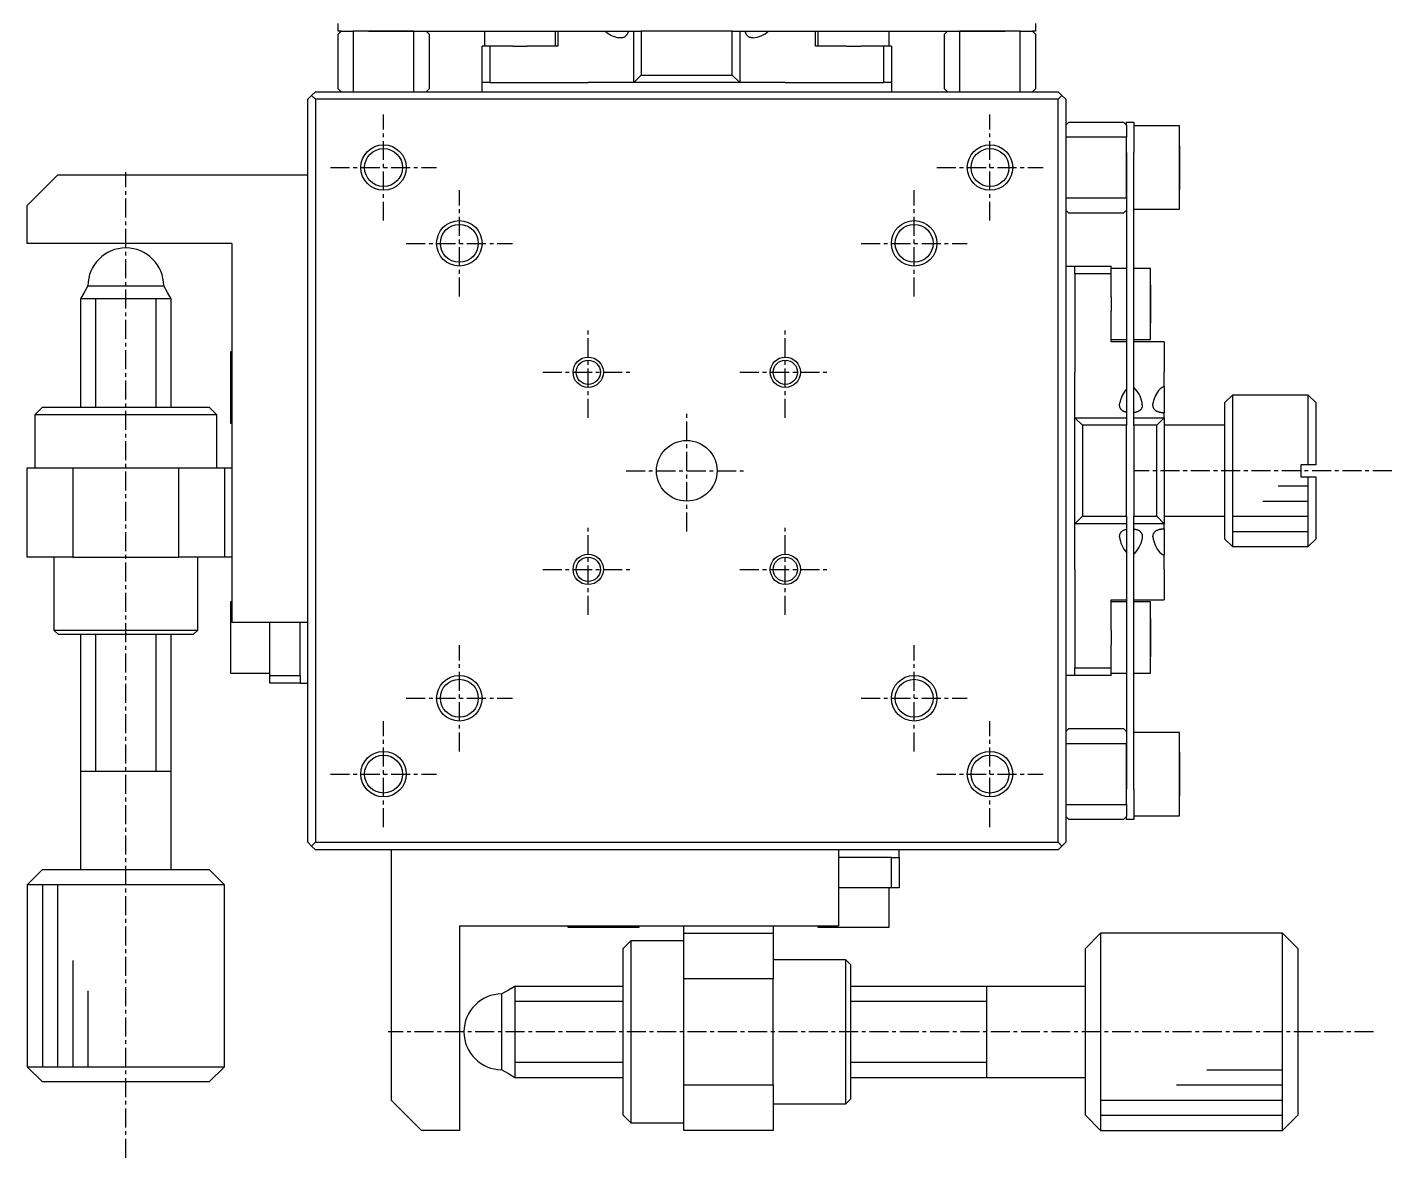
# Model space of a CAD drawing. Extents: x 10 to 381, y 10 to 229.
# Drawn here: x 100.9 to 190.9, y 103.7 to 178.3 of the extents above; entities that cross this region are included whole.
import ezdxf

# ---------------------------------------------------------------- set-up
doc = ezdxf.new("R2010")
doc.units = 0
doc.linetypes.add('CENTER', pattern=[2, 1.25, -0.25, 0.25, -0.25])
doc.layers.get('0').update_dxf_attribs({"linetype": 'CONTINUOUS'})
doc.layers.add('CENTER', color=1, linetype='CENTER')

msp = doc.modelspace()

# ---------------------------------------------------------------- linework, layer by layer
at = {"color": 7, "linetype": 'CONTINUOUS'}
for p, q in [((121.445, 178), (121.445, 178.5)), ((167.445, 178.5), (167.445, 178)), ((121.645, 178), (121.445, 177.8)), ((121.645, 178), (121.445, 178)), ((121.445, 174.2), (121.445, 177.8)), ((121.645, 178), (122.445, 178)), ((122.445, 178), (122.445, 174)), ((123.445, 178), (122.445, 178)), ((123.445, 178), (122.445, 178)), ((126.445, 178), (123.445, 178)), ((123.445, 178), (126.445, 178)), ((126.445, 174), (126.445, 178)), ((126.445, 178), (141.295, 178)), ((127.445, 177.8), (127.245, 178)), ((127.445, 177.8), (127.445, 174.2)), ((131.095, 178), (131.095, 177)), ((135.795, 177), (135.795, 178)), ((135.945, 178), (135.945, 177)), ((140.087, 177.55), (139.97, 177.559)), ((140.097, 177.55), (140.087, 177.55)), ((140.138, 177.552), (140.097, 177.55)), ((140.178, 177.556), (140.138, 177.552)), ((140.216, 177.563), (140.178, 177.556)), ((140.254, 177.573), (140.216, 177.563)), ((140.282, 177.583), (140.254, 177.573)), ((140.309, 177.594), (140.282, 177.583)), ((140.335, 177.607), (140.309, 177.594)), ((140.361, 177.622), (140.335, 177.607)), ((140.385, 177.639), (140.361, 177.622)), ((140.409, 177.658), (140.385, 177.639)), ((140.429, 177.678), (140.409, 177.658)), ((140.449, 177.699), (140.429, 177.678)), ((140.468, 177.722), (140.449, 177.699)), ((140.486, 177.746), (140.468, 177.722)), ((140.503, 177.772), (140.486, 177.746)), ((140.519, 177.8), (140.503, 177.772)), ((140.532, 177.825), (140.519, 177.8)), ((140.544, 177.852), (140.532, 177.825)), ((140.555, 177.879), (140.544, 177.852)), ((140.565, 177.908), (140.555, 177.879)), ((140.575, 177.938), (140.565, 177.908)), ((140.584, 177.969), (140.575, 177.938)), ((140.592, 178), (140.584, 177.969)), ((140.945, 174.6), (140.945, 178)), ((141.295, 178), (141.445, 178)), ((141.445, 178), (141.445, 175.1)), ((147.445, 178), (141.445, 178)), ((147.445, 175.1), (147.445, 178)), ((147.445, 178), (147.595, 178)), ((147.595, 178), (162.445, 178)), ((147.945, 178), (147.945, 174.6)), ((148.306, 177.968), (148.298, 178)), ((148.315, 177.936), (148.306, 177.968)), ((148.325, 177.906), (148.315, 177.936)), ((148.336, 177.877), (148.325, 177.906)), ((148.348, 177.849), (148.336, 177.877)), ((148.36, 177.822), (148.348, 177.849)), ((148.373, 177.796), (148.36, 177.822)), ((148.387, 177.771), (148.373, 177.796)), ((148.402, 177.748), (148.387, 177.771)), ((148.418, 177.726), (148.402, 177.748)), ((148.437, 177.703), (148.418, 177.726)), ((148.456, 177.682), (148.437, 177.703)), ((148.477, 177.662), (148.456, 177.682)), ((148.498, 177.644), (148.477, 177.662)), ((148.521, 177.628), (148.498, 177.644)), ((148.544, 177.613), (148.521, 177.628)), ((148.567, 177.6), (148.544, 177.613)), ((148.598, 177.587), (148.567, 177.6)), ((148.629, 177.575), (148.598, 177.587)), ((148.662, 177.566), (148.629, 177.575)), ((148.696, 177.559), (148.662, 177.566)), ((148.73, 177.554), (148.696, 177.559)), ((148.765, 177.551), (148.73, 177.554)), ((148.8, 177.55), (148.765, 177.551)), ((148.803, 177.55), (148.8, 177.55)), ((152.945, 177), (152.945, 178)), ((153.095, 178), (153.095, 177)), ((157.795, 177), (157.795, 178)), ((161.645, 178), (161.445, 177.8)), ((161.445, 174.2), (161.445, 177.8)), ((162.445, 178), (162.445, 174)), ((165.445, 178), (162.445, 178)), ((162.445, 178), (165.445, 178)), ((166.445, 178), (165.445, 178)), ((166.445, 178), (165.445, 178)), ((166.445, 174), (166.445, 178)), ((166.445, 178), (167.245, 178)), ((167.445, 177.8), (167.245, 178)), ((167.445, 178), (167.245, 178)), ((167.445, 177.8), (167.445, 174.2)), ((130.945, 174.6), (130.945, 177)), ((131.445, 177), (130.945, 177)), ((131.445, 177), (131.445, 174.6)), ((132.963, 177), (131.445, 177)), ((132.963, 177), (133.927, 177)), ((135.945, 177), (133.927, 177)), ((154.963, 177), (152.945, 177)), ((154.963, 177), (155.927, 177)), ((157.445, 177), (155.927, 177)), ((157.445, 174.6), (157.445, 177)), ((157.945, 177), (157.445, 177)), ((157.945, 177), (157.945, 174.6)), ((131.445, 174.6), (130.945, 174.6)), ((130.945, 174), (130.945, 174.6)), ((131.445, 174.6), (137.945, 174.6)), ((140.945, 174.6), (137.945, 174.6)), ((140.945, 174.6), (141.445, 175.1)), ((147.945, 174.6), (140.945, 174.6)), ((141.445, 175.1), (147.445, 175.1)), ((147.445, 175.1), (147.945, 174.6)), ((150.945, 174.6), (147.945, 174.6)), ((150.945, 174.6), (157.445, 174.6)), ((157.945, 174.6), (157.445, 174.6)), ((157.945, 174.6), (157.945, 174)), ((119.695, 173.75), (119.445, 173.5)), ((119.695, 173.75), (119.445, 173.5)), ((119.945, 174), (119.695, 173.75)), ((119.945, 174), (119.695, 173.75)), ((119.945, 173.5), (119.695, 173.75)), ((119.945, 173.5), (119.695, 173.75)), ((119.945, 174), (122.445, 174)), ((121.445, 174.2), (121.645, 174)), ((122.445, 174), (126.445, 174)), ((122.445, 174), (126.445, 174)), ((126.445, 174), (162.445, 174)), ((127.245, 174), (127.445, 174.2)), ((161.445, 174.2), (161.645, 174)), ((162.445, 174), (166.445, 174)), ((162.445, 174), (166.445, 174)), ((166.445, 174), (168.945, 174)), ((167.245, 174), (167.445, 174.2)), ((169.195, 173.75), (168.945, 174)), ((169.195, 173.75), (168.945, 173.5)), ((169.445, 173.5), (169.195, 173.75)), ((119.445, 124.5), (119.445, 173.5)), ((168.945, 173.5), (119.945, 173.5)), ((119.945, 173.5), (119.945, 124.5)), ((168.945, 124.5), (168.945, 173.5)), ((169.445, 173.5), (169.445, 124.5)), ((169.645, 172), (169.445, 171.8)), ((169.645, 172), (173.245, 172)), ((173.445, 171.8), (173.245, 172)), ((173.445, 172), (173.945, 172)), ((173.445, 171.8), (173.445, 172)), ((173.945, 172), (173.945, 170)), ((173.445, 171.8), (173.445, 171)), ((176.945, 171.75), (173.945, 171.75)), ((176.945, 169), (176.945, 171.75)), ((176.945, 166.25), (176.945, 171.75)), ((173.445, 171), (169.445, 171)), ((169.445, 171), (169.445, 167)), ((169.445, 171), (169.445, 167)), ((173.445, 170), (173.445, 171)), ((173.445, 170), (173.445, 171)), ((176.945, 169.722), (176.945, 170.443)), ((176.945, 170.443), (176.945, 169.722)), ((173.445, 167), (173.445, 170)), ((173.445, 170), (173.445, 167)), ((173.945, 152.15), (173.945, 170)), ((176.945, 168.278), (176.945, 169.722)), ((176.945, 169.722), (176.945, 168.278)), ((102.945, 168.5), (100.945, 166.5)), ((119.445, 168.5), (102.945, 168.5)), ((176.945, 166.25), (176.945, 169)), ((176.945, 167.557), (176.945, 168.278)), ((176.945, 168.278), (176.945, 167.557)), ((100.945, 164), (100.945, 166.5)), ((169.445, 167), (173.445, 167)), ((169.445, 167), (169.445, 131)), ((173.445, 167), (173.445, 152.15)), ((169.445, 166.2), (169.645, 166)), ((173.245, 166), (169.645, 166)), ((173.245, 166), (173.445, 166.2)), ((173.945, 166.25), (176.945, 166.25)), ((114.445, 164), (100.945, 164)), ((114.445, 164), (114.445, 139)), ((169.445, 162.5), (170.045, 162.5)), ((170.045, 162.5), (172.445, 162.5)), ((170.045, 162), (170.045, 162.5)), ((172.445, 162), (172.445, 162.5)), ((173.445, 162.35), (172.445, 162.35)), ((175.045, 162.35), (173.945, 162.35)), ((175.045, 160), (175.045, 162.35)), ((175.045, 157.65), (175.045, 162.35)), ((104.945, 161.2), (104.695, 160.767)), ((104.945, 161.2), (109.945, 161.2)), ((110.195, 160.767), (109.945, 161.2)), ((172.445, 162), (170.045, 162)), ((170.045, 162), (170.045, 155.5)), ((172.445, 160.482), (172.445, 162)), ((175.045, 160.635), (175.045, 161.27)), ((175.045, 161.27), (175.045, 160.635)), ((104.695, 160.767), (104.445, 160.334)), ((110.445, 160.334), (104.445, 160.334)), ((104.445, 160.334), (104.445, 153.2)), ((110.445, 160.334), (110.195, 160.767)), ((110.445, 153.2), (110.445, 160.334)), ((172.445, 160.482), (172.445, 159.518)), ((175.045, 159.365), (175.045, 160.635)), ((175.045, 160.635), (175.045, 159.365)), ((172.445, 157.5), (172.445, 159.518)), ((175.045, 157.65), (175.045, 160)), ((175.045, 158.73), (175.045, 159.365)), ((175.045, 159.365), (175.045, 158.73)), ((172.445, 157.65), (173.445, 157.65)), ((173.445, 157.5), (172.445, 157.5)), ((173.945, 157.65), (175.045, 157.65)), ((175.945, 157.5), (173.945, 157.5)), ((175.945, 157.5), (175.945, 155.5)), ((114.345, 156.85), (114.345, 154.5)), ((114.445, 156.85), (114.345, 156.85)), ((170.045, 152.5), (170.045, 155.5)), ((175.945, 154.563), (175.945, 155.5)), ((114.345, 154.5), (114.345, 152.15)), ((173.945, 154.484), (174.024, 154.413)), ((175.646, 154.392), (175.741, 154.482)), ((175.741, 154.482), (175.838, 154.54)), ((175.838, 154.54), (175.945, 154.563)), ((175.945, 154.563), (175.945, 152.821)), ((180.445, 154), (179.945, 153.5)), ((180.445, 154), (180.445, 144)), ((185.445, 154), (180.445, 154)), ((185.445, 149.4), (185.445, 154)), ((185.945, 153.5), (185.445, 154)), ((101.945, 153.2), (101.445, 152.7)), ((101.945, 153.2), (112.945, 153.2)), ((113.445, 152.7), (112.945, 153.2)), ((172.995, 153.358), (173.004, 153.475)), ((172.995, 153.348), (172.995, 153.358)), ((172.997, 153.307), (172.995, 153.348)), ((173.001, 153.267), (172.997, 153.307)), ((173.008, 153.228), (173.001, 153.267)), ((173.018, 153.191), (173.008, 153.228)), ((173.028, 153.163), (173.018, 153.191)), ((173.039, 153.136), (173.028, 153.163)), ((173.052, 153.11), (173.039, 153.136)), ((173.067, 153.084), (173.052, 153.11)), ((173.084, 153.06), (173.067, 153.084)), ((173.103, 153.036), (173.084, 153.06)), ((173.123, 153.016), (173.103, 153.036)), ((173.144, 152.996), (173.123, 153.016)), ((174.355, 153.003), (174.334, 152.986)), ((174.374, 153.022), (174.355, 153.003)), ((174.391, 153.041), (174.374, 153.022)), ((174.41, 153.066), (174.391, 153.041)), ((174.427, 153.091), (174.41, 153.066)), ((174.442, 153.117), (174.427, 153.091)), ((174.455, 153.145), (174.442, 153.117)), ((174.466, 153.173), (174.455, 153.145)), ((174.475, 153.202), (174.466, 153.173)), ((174.482, 153.231), (174.475, 153.202)), ((174.49, 153.276), (174.482, 153.231)), ((174.494, 153.323), (174.49, 153.276)), ((174.495, 153.358), (174.494, 153.323)), ((175.195, 153.358), (175.208, 153.505)), ((175.195, 153.349), (175.195, 153.358)), ((175.196, 153.313), (175.195, 153.349)), ((175.2, 153.277), (175.196, 153.313)), ((175.205, 153.242), (175.2, 153.277)), ((175.213, 153.208), (175.205, 153.242)), ((175.223, 153.175), (175.213, 153.208)), ((175.236, 153.143), (175.223, 153.175)), ((175.25, 153.113), (175.236, 153.143)), ((175.264, 153.089), (175.25, 153.113)), ((175.28, 153.065), (175.264, 153.089)), ((175.298, 153.043), (175.28, 153.065)), ((175.317, 153.021), (175.298, 153.043)), ((175.338, 153.001), (175.317, 153.021)), ((175.361, 152.981), (175.338, 153.001)), ((179.945, 144.5), (179.945, 153.5)), ((185.945, 153.5), (185.945, 149.4)), ((185.945, 153.5), (185.945, 149.4)), ((113.445, 152.7), (101.445, 152.7)), ((101.445, 152.7), (101.445, 149.2)), ((113.445, 149.2), (113.445, 152.7)), ((114.345, 152.15), (114.445, 152.15)), ((170.045, 152.5), (170.545, 152)), ((170.045, 152.5), (173.445, 152.5)), ((170.045, 145.5), (170.045, 152.5)), ((173.166, 152.977), (173.144, 152.996)), ((173.191, 152.959), (173.166, 152.977)), ((173.217, 152.942), (173.191, 152.959)), ((173.245, 152.926), (173.217, 152.942)), ((173.27, 152.913), (173.245, 152.926)), ((173.297, 152.901), (173.27, 152.913)), ((173.324, 152.89), (173.297, 152.901)), ((173.353, 152.88), (173.324, 152.89)), ((173.383, 152.87), (173.353, 152.88)), ((173.413, 152.861), (173.383, 152.87)), ((173.445, 152.853), (173.413, 152.861)), ((173.445, 152.15), (173.445, 152)), ((173.97, 152.839), (173.945, 152.835)), ((173.945, 152.5), (175.945, 152.5)), ((173.945, 152), (173.945, 152.15)), ((173.995, 152.843), (173.97, 152.839)), ((174.019, 152.848), (173.995, 152.843)), ((174.049, 152.854), (174.019, 152.848)), ((174.079, 152.862), (174.049, 152.854)), ((174.108, 152.87), (174.079, 152.862)), ((174.136, 152.879), (174.108, 152.87)), ((174.163, 152.889), (174.136, 152.879)), ((174.189, 152.9), (174.163, 152.889)), ((174.214, 152.911), (174.189, 152.9)), ((174.239, 152.923), (174.214, 152.911)), ((174.265, 152.937), (174.239, 152.923)), ((174.289, 152.952), (174.265, 152.937)), ((174.313, 152.969), (174.289, 152.952)), ((174.334, 152.986), (174.313, 152.969)), ((175.384, 152.964), (175.361, 152.981)), ((175.408, 152.948), (175.384, 152.964)), ((175.434, 152.932), (175.408, 152.948)), ((175.461, 152.918), (175.434, 152.932)), ((175.445, 152), (175.945, 152.5)), ((175.49, 152.904), (175.461, 152.918)), ((175.52, 152.892), (175.49, 152.904)), ((175.546, 152.882), (175.52, 152.892)), ((175.573, 152.873), (175.546, 152.882)), ((175.601, 152.865), (175.573, 152.873)), ((175.63, 152.857), (175.601, 152.865)), ((175.659, 152.85), (175.63, 152.857)), ((175.689, 152.844), (175.659, 152.85)), ((175.72, 152.839), (175.689, 152.844)), ((175.751, 152.834), (175.72, 152.839)), ((175.782, 152.83), (175.751, 152.834)), ((175.814, 152.827), (175.782, 152.83)), ((175.847, 152.824), (175.814, 152.827)), ((175.879, 152.822), (175.847, 152.824)), ((175.912, 152.821), (175.879, 152.822)), ((175.945, 152.821), (175.912, 152.821)), ((175.945, 152.5), (175.945, 152.821)), ((175.945, 152.5), (175.945, 150.25)), ((173.445, 152), (170.545, 152)), ((170.545, 152), (170.545, 146)), ((173.445, 146), (173.445, 152)), ((175.445, 152), (173.945, 152)), ((173.945, 152), (173.945, 146)), ((175.445, 146), (175.445, 152)), ((179.945, 152), (175.945, 152)), ((175.945, 150.25), (175.945, 147.75)), ((100.945, 143.3), (100.945, 149.2)), ((100.945, 149.2), (103.945, 149.2)), ((103.945, 149.2), (103.945, 143.3)), ((103.945, 149.2), (110.945, 149.2)), ((110.945, 143.3), (110.945, 149.2)), ((110.945, 149.2), (113.945, 149.2)), ((113.945, 149.2), (113.945, 143.3)), ((113.945, 149.2), (114.445, 149.2)), ((184.945, 149.4), (184.945, 148.6)), ((185.445, 149.4), (184.945, 149.4)), ((184.945, 149.4), (184.945, 148.6)), ((184.945, 148.6), (185.445, 148.6)), ((185.945, 149.4), (185.445, 149.4)), ((185.445, 144), (185.445, 148.6)), ((185.445, 148.6), (185.945, 148.6)), ((185.945, 148.6), (185.945, 144.5)), ((185.945, 148.6), (185.945, 144.5)), ((175.945, 147.75), (175.945, 145.5)), ((170.545, 146), (170.045, 145.5)), ((170.545, 146), (173.445, 146)), ((173.445, 146), (173.445, 145.85)), ((173.445, 145.85), (173.445, 131)), ((173.945, 146), (175.445, 146)), ((173.945, 145.85), (173.945, 146)), ((173.945, 128), (173.945, 145.85)), ((175.945, 145.5), (175.445, 146)), ((175.945, 146), (179.945, 146)), ((173.445, 145.5), (170.045, 145.5)), ((170.045, 142.5), (170.045, 145.5)), ((173.045, 144.878), (173.058, 144.901)), ((173.058, 144.901), (173.073, 144.924)), ((173.073, 144.924), (173.089, 144.947)), ((173.089, 144.947), (173.107, 144.968)), ((173.107, 144.968), (173.127, 144.989)), ((173.127, 144.989), (173.148, 145.008)), ((173.148, 145.008), (173.171, 145.027)), ((173.171, 145.027), (173.193, 145.043)), ((173.193, 145.043), (173.216, 145.058)), ((173.216, 145.058), (173.241, 145.072)), ((173.241, 145.072), (173.267, 145.085)), ((173.267, 145.085), (173.294, 145.097)), ((173.294, 145.097), (173.322, 145.109)), ((173.322, 145.109), (173.351, 145.12)), ((173.351, 145.12), (173.381, 145.13)), ((173.381, 145.13), (173.413, 145.139)), ((173.413, 145.139), (173.445, 145.147)), ((175.945, 145.5), (173.945, 145.5)), ((173.945, 145.165), (173.977, 145.16)), ((173.977, 145.16), (174.009, 145.154)), ((174.009, 145.154), (174.04, 145.148)), ((174.04, 145.148), (174.071, 145.14)), ((174.071, 145.14), (174.101, 145.132)), ((174.101, 145.132), (174.13, 145.123)), ((174.13, 145.123), (174.157, 145.113)), ((174.157, 145.113), (174.184, 145.103)), ((174.184, 145.103), (174.21, 145.091)), ((174.21, 145.091), (174.235, 145.079)), ((174.235, 145.079), (174.258, 145.067)), ((174.258, 145.067), (174.281, 145.053)), ((174.281, 145.053), (174.302, 145.039)), ((174.302, 145.039), (174.322, 145.024)), ((174.322, 145.024), (174.346, 145.005)), ((174.346, 145.005), (174.367, 144.985)), ((174.367, 144.985), (174.387, 144.964)), ((174.387, 144.964), (174.405, 144.941)), ((174.405, 144.941), (174.421, 144.919)), ((174.421, 144.919), (174.435, 144.895)), ((175.254, 144.894), (175.268, 144.917)), ((175.268, 144.917), (175.284, 144.94)), ((175.284, 144.94), (175.302, 144.962)), ((175.302, 144.962), (175.321, 144.983)), ((175.321, 144.983), (175.343, 145.003)), ((175.343, 145.003), (175.365, 145.022)), ((175.365, 145.022), (175.387, 145.038)), ((175.387, 145.038), (175.41, 145.054)), ((175.41, 145.054), (175.435, 145.068)), ((175.435, 145.068), (175.46, 145.082)), ((175.46, 145.082), (175.488, 145.095)), ((175.488, 145.095), (175.516, 145.107)), ((175.516, 145.107), (175.545, 145.118)), ((175.545, 145.118), (175.575, 145.128)), ((175.575, 145.128), (175.602, 145.136)), ((175.602, 145.136), (175.63, 145.143)), ((175.63, 145.143), (175.659, 145.15)), ((175.659, 145.15), (175.688, 145.156)), ((175.688, 145.156), (175.717, 145.161)), ((175.717, 145.161), (175.747, 145.166)), ((175.747, 145.166), (175.778, 145.169)), ((175.778, 145.169), (175.809, 145.173)), ((175.809, 145.173), (175.842, 145.176)), ((175.842, 145.176), (175.876, 145.177)), ((175.876, 145.177), (175.911, 145.179)), ((175.911, 145.179), (175.945, 145.179)), ((175.945, 145.179), (175.945, 145.5)), ((175.945, 145.179), (175.945, 143.437)), ((172.995, 144.644), (172.996, 144.68)), ((172.995, 144.642), (172.995, 144.644)), ((172.996, 144.68), (172.999, 144.715)), ((172.999, 144.715), (173.004, 144.749)), ((173.004, 144.749), (173.011, 144.783)), ((173.011, 144.783), (173.02, 144.815)), ((173.02, 144.815), (173.032, 144.847)), ((173.032, 144.847), (173.045, 144.878)), ((174.435, 144.895), (174.451, 144.865)), ((174.451, 144.865), (174.464, 144.833)), ((174.464, 144.833), (174.474, 144.801)), ((174.474, 144.801), (174.482, 144.768)), ((174.482, 144.768), (174.489, 144.734)), ((174.495, 144.642), (174.484, 144.51)), ((174.489, 144.734), (174.493, 144.699)), ((174.493, 144.699), (174.495, 144.663)), ((174.495, 144.663), (174.495, 144.642)), ((175.195, 144.642), (175.196, 144.68)), ((175.196, 144.68), (175.2, 144.72)), ((175.2, 144.72), (175.206, 144.759)), ((175.206, 144.759), (175.215, 144.797)), ((175.215, 144.797), (175.227, 144.834)), ((175.227, 144.834), (175.241, 144.87)), ((175.241, 144.87), (175.254, 144.894)), ((179.945, 144.5), (180.445, 144)), ((185.445, 144), (185.945, 144.5)), ((103.945, 143.3), (100.945, 143.3)), ((102.695, 143.3), (102.695, 138.5)), ((103.945, 143.3), (110.945, 143.3)), ((113.945, 143.3), (110.945, 143.3)), ((112.195, 138.5), (112.195, 143.3)), ((114.445, 143.3), (113.945, 143.3)), ((175.743, 143.517), (175.651, 143.602)), ((175.832, 143.463), (175.743, 143.517)), ((175.945, 143.437), (175.832, 143.463)), ((175.945, 142.5), (175.945, 143.437)), ((180.445, 144), (185.445, 144)), ((170.045, 142.5), (170.045, 136)), ((175.945, 142.5), (175.945, 140.5)), ((172.445, 140.5), (173.445, 140.5)), ((172.445, 138.482), (172.445, 140.5)), ((173.945, 140.5), (175.945, 140.5)), ((114.345, 140.35), (114.345, 138)), ((114.445, 140.35), (114.345, 140.35)), ((173.445, 140.35), (172.445, 140.35)), ((175.045, 140.35), (173.945, 140.35)), ((175.045, 138), (175.045, 140.35)), ((175.045, 135.65), (175.045, 140.35)), ((119.445, 139), (114.445, 139)), ((116.945, 135.5), (116.945, 139)), ((118.945, 135.5), (118.945, 139)), ((175.045, 138.635), (175.045, 139.27)), ((175.045, 139.27), (175.045, 138.635)), ((175.045, 137.365), (175.045, 138.635)), ((175.045, 138.635), (175.045, 137.365)), ((102.695, 138.5), (112.195, 138.5)), ((102.695, 138.5), (102.995, 138.2)), ((111.895, 138.2), (102.995, 138.2)), ((104.445, 138.2), (104.445, 129.2)), ((110.445, 129.2), (110.445, 138.2)), ((111.895, 138.2), (112.195, 138.5)), ((114.345, 138), (114.345, 135.65)), ((172.445, 138.482), (172.445, 137.518)), ((175.045, 135.65), (175.045, 138)), ((172.445, 136), (172.445, 137.518)), ((175.045, 136.73), (175.045, 137.365)), ((175.045, 137.365), (175.045, 136.73)), ((170.045, 136), (172.445, 136)), ((170.045, 135.5), (170.045, 136)), ((172.445, 135.5), (172.445, 136)), ((114.345, 135.65), (116.945, 135.65)), ((116.945, 135.5), (118.945, 135.5)), ((116.945, 135), (116.945, 135.5)), ((118.945, 135.5), (118.945, 135)), ((170.045, 135.5), (169.445, 135.5)), ((172.445, 135.5), (170.045, 135.5)), ((172.445, 135.65), (173.445, 135.65)), ((173.945, 135.65), (175.045, 135.65)), ((118.945, 135), (116.945, 135)), ((118.945, 135), (119.445, 135)), ((169.645, 132), (169.445, 131.8)), ((169.645, 132), (173.245, 132)), ((173.445, 131.8), (173.245, 132)), ((176.945, 131.75), (173.945, 131.75)), ((176.945, 129), (176.945, 131.75)), ((176.945, 126.25), (176.945, 131.75)), ((173.445, 131), (169.445, 131)), ((169.445, 131), (169.445, 127)), ((169.445, 131), (169.445, 127)), ((173.445, 128), (173.445, 131)), ((173.445, 131), (173.445, 128)), ((176.945, 129.722), (176.945, 130.443)), ((176.945, 130.443), (176.945, 129.722)), ((176.945, 128.278), (176.945, 129.722)), ((176.945, 129.722), (176.945, 128.278)), ((104.445, 129.205), (104.445, 129.2)), ((104.445, 129.2), (110.445, 129.2)), ((104.445, 129.2), (104.445, 122.7)), ((104.445, 129.2), (104.445, 129.195)), ((110.445, 129.2), (110.445, 129.205)), ((110.445, 122.7), (110.445, 129.2)), ((110.445, 129.195), (110.445, 129.2)), ((176.945, 126.25), (176.945, 129)), ((173.445, 127), (173.445, 128)), ((173.445, 127), (173.445, 128)), ((173.945, 128), (173.945, 126)), ((176.945, 127.557), (176.945, 128.278)), ((176.945, 128.278), (176.945, 127.557)), ((169.445, 127), (173.445, 127)), ((173.445, 127), (173.445, 126.2)), ((169.445, 126.2), (169.645, 126)), ((173.245, 126), (169.645, 126)), ((173.245, 126), (173.445, 126.2)), ((173.445, 126), (173.445, 126.2)), ((173.945, 126), (173.445, 126)), ((173.945, 126.25), (176.945, 126.25)), ((119.445, 124.5), (119.695, 124.25)), ((119.445, 124.5), (119.695, 124.25)), ((119.945, 124.5), (119.695, 124.25)), ((119.695, 124.25), (119.945, 124.5)), ((119.695, 124.25), (119.945, 124)), ((119.695, 124.25), (119.945, 124)), ((119.945, 124.5), (168.945, 124.5)), ((169.195, 124.25), (168.945, 124.5)), ((168.945, 124), (169.195, 124.25)), ((169.195, 124.25), (169.445, 124.5)), ((168.945, 124), (119.945, 124)), ((124.945, 124), (124.945, 107.5)), ((154.445, 124), (154.445, 119)), ((157.945, 123.5), (154.445, 123.5)), ((157.945, 121.5), (157.945, 123.5)), ((157.945, 123.5), (158.445, 123.5)), ((158.445, 123.5), (158.445, 124)), ((158.445, 123.5), (158.445, 121.5)), ((101.945, 122.7), (100.945, 121.7)), ((101.945, 122.7), (112.945, 122.7)), ((113.945, 121.7), (112.945, 122.7)), ((113.945, 121.7), (100.945, 121.7)), ((100.945, 121.7), (100.945, 109.7)), ((113.945, 109.7), (113.945, 121.7)), ((157.945, 121.5), (154.445, 121.5)), ((157.795, 118.9), (157.795, 121.5)), ((158.445, 121.5), (157.945, 121.5)), ((129.445, 119), (154.445, 119)), ((129.445, 119), (129.445, 105.5)), ((136.595, 119), (136.595, 118.9)), ((136.595, 118.9), (138.945, 118.9)), ((138.945, 118.9), (141.295, 118.9)), ((141.295, 118.9), (141.295, 119)), ((144.245, 118.5), (144.245, 119)), ((150.145, 119), (150.145, 118.5)), ((153.095, 119), (153.095, 118.9)), ((153.095, 118.9), (155.445, 118.9)), ((155.445, 118.9), (157.795, 118.9)), ((140.745, 118), (140.245, 117.5)), ((140.745, 118), (140.745, 106)), ((144.245, 118), (140.745, 118)), ((144.245, 118.5), (150.145, 118.5)), ((144.245, 115.5), (144.245, 118.5)), ((150.145, 118.5), (150.145, 115.5)), ((171.745, 118.5), (170.745, 117.5)), ((171.745, 118.5), (171.745, 105.5)), ((183.745, 118.5), (171.745, 118.5)), ((183.745, 105.5), (183.745, 118.5)), ((183.745, 118.5), (183.745, 118.5)), ((184.745, 117.5), (183.745, 118.5)), ((140.245, 106.5), (140.245, 117.5)), ((170.745, 106.5), (170.745, 117.5)), ((184.745, 117.5), (184.745, 106.5)), ((184.745, 117.5), (184.745, 106.5)), ((154.945, 116.75), (150.145, 116.75)), ((154.945, 107.25), (154.945, 116.75)), ((155.245, 116.45), (154.945, 116.75)), ((155.245, 116.45), (155.245, 107.55)), ((150.145, 115.5), (144.245, 115.5)), ((144.245, 108.5), (144.245, 115.5)), ((150.145, 108.5), (150.145, 115.5)), ((132.678, 114.75), (132.245, 114.5)), ((132.245, 109.5), (132.245, 114.5)), ((133.111, 115), (132.678, 114.75)), ((133.111, 115), (133.111, 109)), ((140.245, 115), (133.111, 115)), ((164.245, 115), (155.245, 115)), ((164.245, 115), (164.24, 115)), ((164.245, 109), (164.245, 115)), ((170.745, 115), (164.245, 115)), ((164.25, 115), (164.245, 115)), ((100.945, 109.7), (113.945, 109.7)), ((100.945, 109.7), (101.945, 108.7)), ((112.945, 108.7), (113.945, 109.7)), ((113.945, 109.7), (113.945, 109.7)), ((132.245, 109.5), (132.678, 109.25)), ((132.678, 109.25), (133.111, 109)), ((133.111, 109), (140.245, 109)), ((155.245, 109), (164.245, 109)), ((164.24, 109), (164.245, 109)), ((164.245, 109), (170.745, 109)), ((164.245, 109), (164.25, 109)), ((112.945, 108.7), (101.945, 108.7)), ((112.945, 108.7), (101.945, 108.7)), ((144.245, 108.5), (150.145, 108.5)), ((144.245, 105.5), (144.245, 108.5)), ((150.145, 108.5), (150.145, 105.5)), ((124.945, 107.5), (126.945, 105.5)), ((150.145, 107.25), (154.945, 107.25)), ((154.945, 107.25), (155.245, 107.55)), ((140.245, 106.5), (140.745, 106)), ((170.745, 106.5), (171.745, 105.5)), ((183.745, 105.5), (184.745, 106.5)), ((129.445, 105.5), (126.945, 105.5)), ((140.745, 106), (144.245, 106)), ((150.145, 105.5), (144.245, 105.5)), ((171.745, 105.5), (183.745, 105.5))]:
    msp.add_line(p, q, dxfattribs=at)
at = {"color": 3, "linetype": 'CONTINUOUS'}
for p, q in [((105.445, 160.334), (105.445, 153.2)), ((109.445, 153.2), (109.445, 160.334)), ((183.445, 148), (185.445, 148)), ((182.445, 147), (185.445, 147)), ((180.445, 146), (185.445, 146)), ((180.445, 145), (185.445, 145)), ((105.445, 138.2), (105.445, 129.2)), ((109.445, 129.2), (109.445, 138.2)), ((101.945, 121.7), (101.945, 109.7)), ((102.945, 121.7), (102.945, 109.7)), ((103.945, 116.7), (103.945, 109.7)), ((104.945, 114.7), (104.945, 109.7)), ((140.245, 114), (133.111, 114)), ((164.245, 114), (155.245, 114)), ((133.111, 110), (140.245, 110)), ((155.245, 110), (164.245, 110)), ((178.745, 109.5), (183.745, 109.5)), ((176.745, 108.5), (183.745, 108.5)), ((171.745, 107.5), (183.745, 107.5)), ((171.745, 106.5), (183.745, 106.5))]:
    msp.add_line(p, q, dxfattribs=at)
for centre, radius in [((124.445, 169), 1.5), ((164.445, 169), 1.5), ((129.445, 164), 1.5), ((159.445, 164), 1.5), ((137.945, 155.5), 1), ((150.945, 155.5), 1), ((137.945, 142.5), 1), ((150.945, 142.5), 1), ((129.445, 134), 1.5), ((159.445, 134), 1.5), ((124.445, 129), 1.5), ((164.445, 129), 1.5)]:
    msp.add_circle(centre, radius, dxfattribs=at)
at = {"color": 7, "linetype": 'CONTINUOUS'}
for centre, radius in [((124.445, 169), 1.25), ((164.445, 169), 1.25), ((129.445, 164), 1.25), ((159.445, 164), 1.25), ((137.945, 155.5), 0.8), ((150.945, 155.5), 0.8), ((144.445, 149), 2), ((137.945, 142.5), 0.8), ((150.945, 142.5), 0.8), ((129.445, 134), 1.25), ((159.445, 134), 1.25), ((124.445, 129), 1.25), ((164.445, 129), 1.25)]:
    msp.add_circle(centre, radius, dxfattribs=at)
for centre, radius, start, end in [((140.348, 179.513), 1.991, 229.47984, 259.0703), ((148.62, 179.38), 1.839, 275.69312, 311.38693), ((107.445, 161.2), 2.5, 0, 180), ((174.958, 153.097), 1.991, 139.47984, 169.0703), ((172.651, 153.168), 1.854, 5.88266, 42.18611), ((177.145, 153.1), 1.979, 139.25078, 168.20701), ((174.825, 144.825), 1.839, 185.69312, 221.38693), ((172.639, 144.867), 1.88, 314.02564, 349.04943), ((177.045, 144.834), 1.86, 185.9008, 221.45901), ((132.245, 112), 2.5, 90, 270)]:
    msp.add_arc(centre, radius, start, end, dxfattribs=at)
at = {"layer": 'CENTER', "color": 1, "linetype": 'CENTER'}
for p, q in [((124.445, 165.5), (124.445, 172.5)), ((164.445, 165.5), (164.445, 172.5)), ((107.445, 103.7), (107.445, 168.7)), ((120.945, 169), (127.945, 169)), ((160.945, 169), (167.945, 169)), ((129.445, 160.5), (129.445, 167.5)), ((159.445, 160.5), (159.445, 167.5)), ((125.945, 164), (132.945, 164)), ((155.945, 164), (162.945, 164)), ((137.945, 152.5), (137.945, 158.5)), ((150.945, 152.5), (150.945, 158.5)), ((134.945, 155.5), (140.945, 155.5)), ((147.945, 155.5), (153.945, 155.5)), ((144.445, 145), (144.445, 153)), ((140.445, 149), (148.445, 149)), ((190.945, 149), (173.945, 149)), ((137.945, 139.5), (137.945, 145.5)), ((150.945, 139.5), (150.945, 145.5)), ((134.945, 142.5), (140.945, 142.5)), ((147.945, 142.5), (153.945, 142.5)), ((129.445, 130.5), (129.445, 137.5)), ((159.445, 130.5), (159.445, 137.5)), ((125.945, 134), (132.945, 134)), ((155.945, 134), (162.945, 134)), ((124.445, 125.5), (124.445, 132.5)), ((164.445, 125.5), (164.445, 132.5)), ((120.945, 129), (127.945, 129)), ((160.945, 129), (167.945, 129)), ((189.745, 112), (124.745, 112))]:
    msp.add_line(p, q, dxfattribs=at)

doc.saveas('drawing.dxf')
